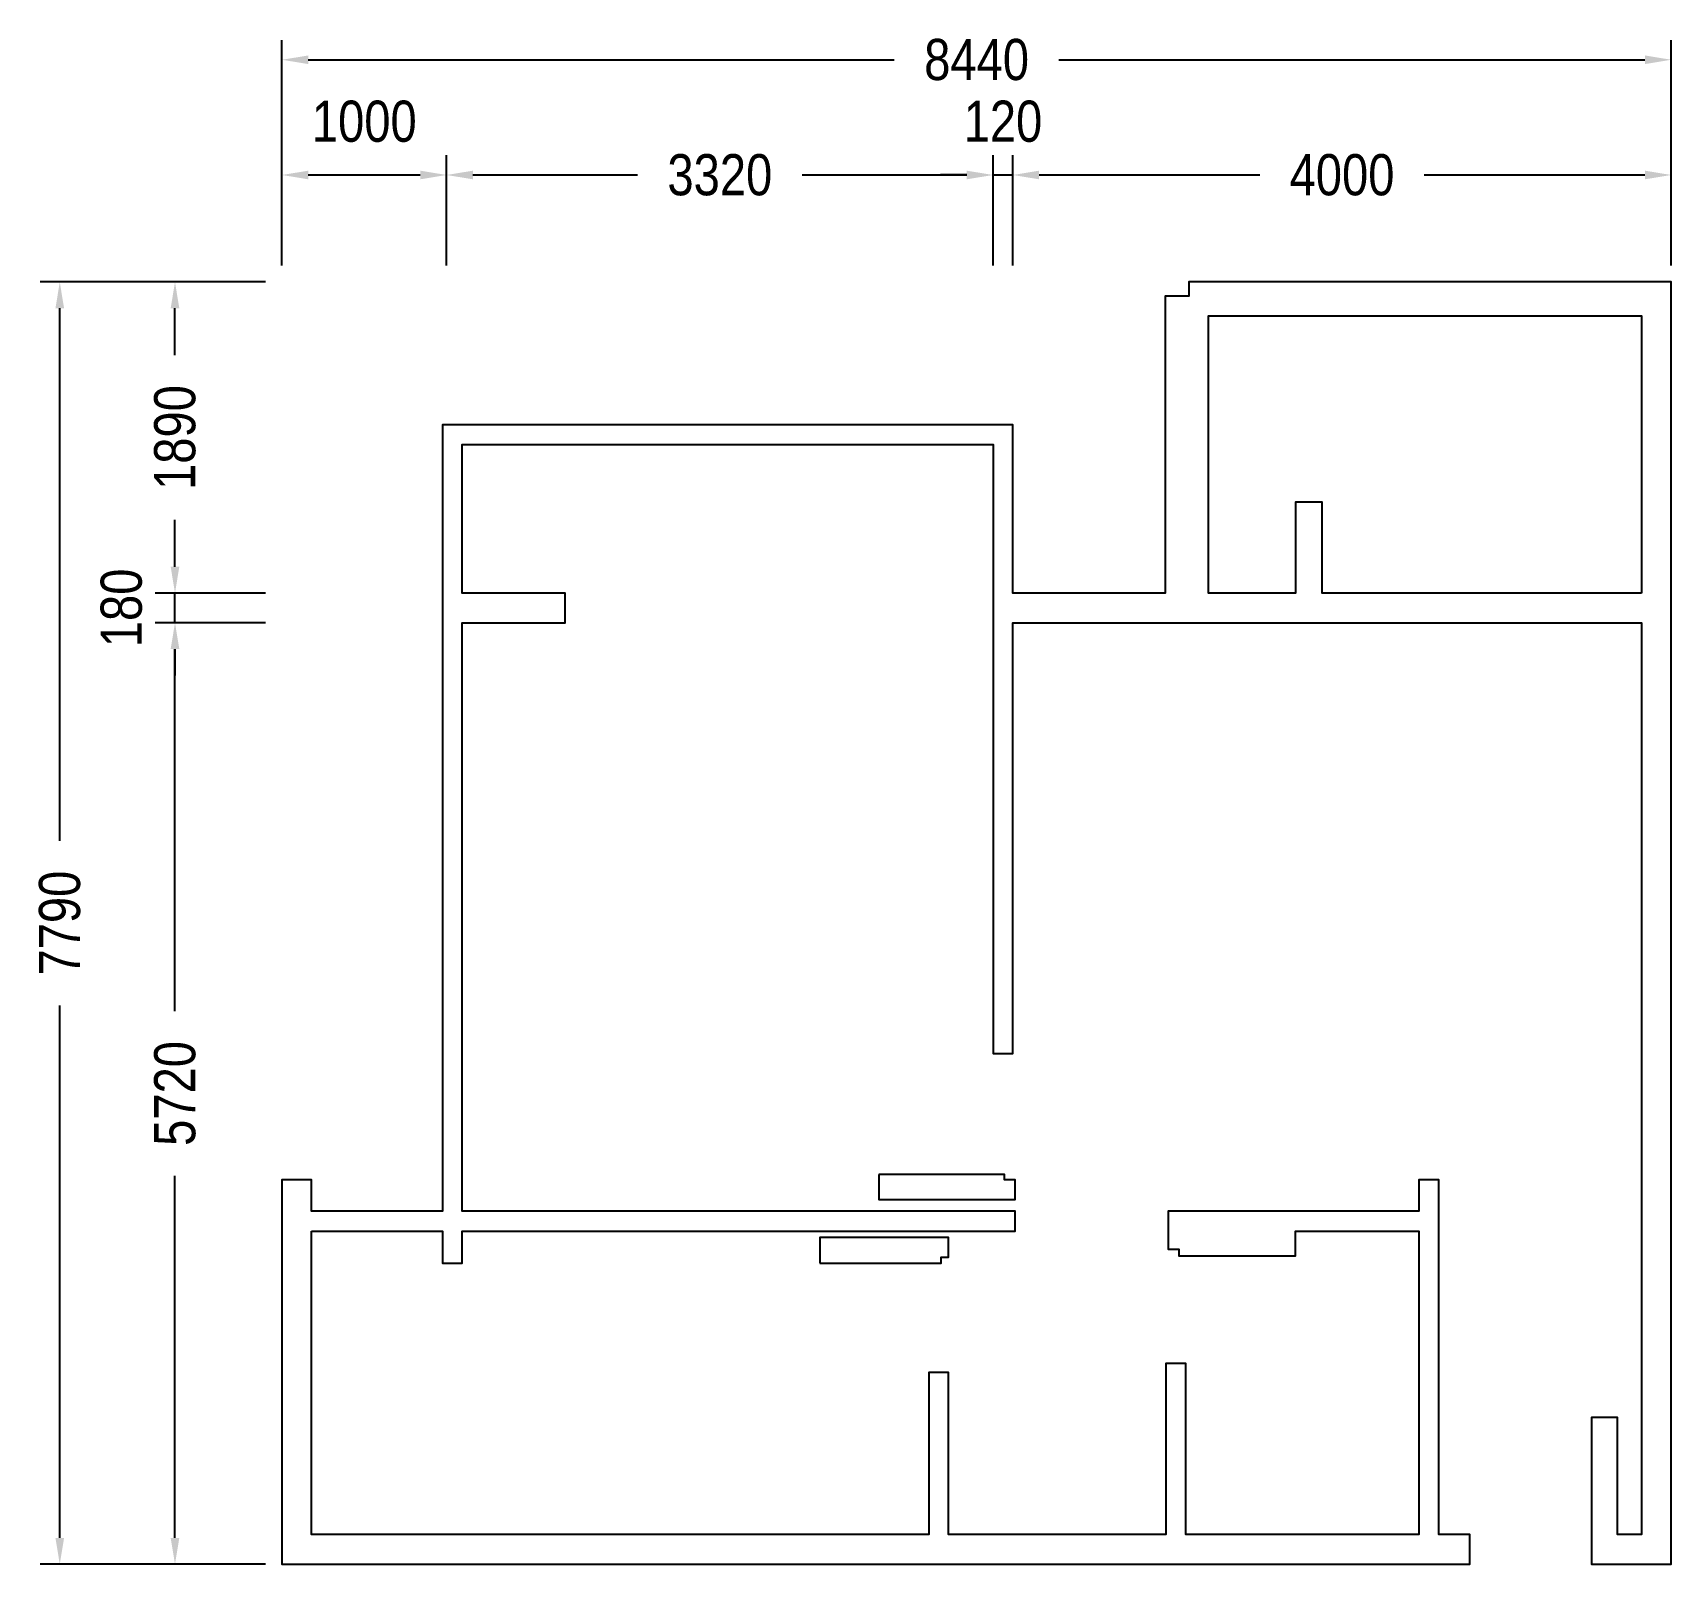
# Model space of a CAD drawing. Header units: millimetres. Extents: x -1514 to 8440, y 0 to 9304.
import ezdxf

# ---------------------------------------------------------------- set-up
doc = ezdxf.new("R2010")
doc.units = ezdxf.units.MM
doc.layers.add('DIMENSIONS', color=1, linetype='CONTINUOUS')
doc.layers.add('WALLS', color=7, linetype='CONTINUOUS')
doc.styles.add('OpenSansCondensed-Light', font='OpenSansCondensed-Light.ttf')
doc.dimstyles.new('FP-DIM', dxfattribs={"dimtxt": 250, "dimasz": 160, "dimexe": 120, "dimexo": 100, "dimgap": 80, "dimtad": 1, "dimdec": 0, "dimcen": 2.5, "dimclrd": 1, "dimclre": 1, "dimclrt": 1, "dimazin": 3, "dimtfac": 1, "dimtmove": 0, "dimatfit": 3})

# ---------------------------------------------------------------- blocks, each defined once
blk = doc.blocks.new('_CLOSEDFILLED')
at = {"color": 0, "linetype": 'BYBLOCK'}
blk.add_solid([(-1, 0.164), (0, 0), (-1, -0.164)], dxfattribs=at)
blk = doc.blocks.new('*D1')
at = {"color": 1}
for p, q in [((0, 7890), (0, 8560)), ((1000, 7890), (1000, 8560)), ((160, 8440), (840, 8440))]:
    blk.add_line(p, q, dxfattribs=at)
at = {"layer": 'Defpoints'}
for p in [(0, 8440), (0, 7790), (1000, 7790)]:
    blk.add_point(p, dxfattribs=at)
at = {"layer": 'DIMENSIONS', "color": 1, "xscale": 160, "yscale": 160, "rotation": 180}
blk.add_blockref('_CLOSEDFILLED', (0, 8440), dxfattribs=at)
at = {"layer": 'DIMENSIONS', "color": 1, "xscale": 160, "yscale": 160}
blk.add_blockref('_CLOSEDFILLED', (1000, 8440), dxfattribs=at)
at = {"layer": 'DIMENSIONS', "color": 1, "insert": (500, 8765), "char_height": 250, "attachment_point": 5, "style": 'OpenSansCondensed-Light'}
blk.add_mtext('1000', dxfattribs=at)
blk = doc.blocks.new('*D2')
at = {"color": 1}
for p, q in [((1000, 7890), (1000, 8560)), ((4320, 7890), (4320, 8560)), ((1160, 8440), (2160, 8440)), ((3160, 8440), (4160, 8440))]:
    blk.add_line(p, q, dxfattribs=at)
at = {"layer": 'Defpoints'}
for p in [(1000, 8440), (1000, 7790), (4320, 7790)]:
    blk.add_point(p, dxfattribs=at)
at = {"layer": 'DIMENSIONS', "color": 1, "xscale": 160, "yscale": 160, "rotation": 180}
blk.add_blockref('_CLOSEDFILLED', (1000, 8440), dxfattribs=at)
at = {"layer": 'DIMENSIONS', "color": 1, "xscale": 160, "yscale": 160}
blk.add_blockref('_CLOSEDFILLED', (4320, 8440), dxfattribs=at)
at = {"layer": 'DIMENSIONS', "color": 1, "insert": (2660, 8440), "char_height": 250, "attachment_point": 5, "style": 'OpenSansCondensed-Light'}
blk.add_mtext('3320', dxfattribs=at)
blk = doc.blocks.new('*D4')
at = {"color": 1}
for p, q in [((4440, 7890), (4440, 8560)), ((8440, 7890), (8440, 8560)), ((4600, 8440), (5940, 8440)), ((6940, 8440), (8280, 8440))]:
    blk.add_line(p, q, dxfattribs=at)
at = {"layer": 'Defpoints'}
for p in [(4440, 8440), (4440, 7790), (8440, 7790)]:
    blk.add_point(p, dxfattribs=at)
at = {"layer": 'DIMENSIONS', "color": 1, "xscale": 160, "yscale": 160, "rotation": 180}
blk.add_blockref('_CLOSEDFILLED', (4440, 8440), dxfattribs=at)
at = {"layer": 'DIMENSIONS', "color": 1, "xscale": 160, "yscale": 160}
blk.add_blockref('_CLOSEDFILLED', (8440, 8440), dxfattribs=at)
at = {"layer": 'DIMENSIONS', "color": 1, "insert": (6440, 8440), "char_height": 250, "attachment_point": 5, "style": 'OpenSansCondensed-Light'}
blk.add_mtext('4000', dxfattribs=at)
blk = doc.blocks.new('*D5')
at = {"color": 1}
for p, q in [((0, 7890), (0, 9260)), ((8440, 7890), (8440, 9260)), ((160, 9140), (3720, 9140)), ((4720, 9140), (8280, 9140))]:
    blk.add_line(p, q, dxfattribs=at)
at = {"layer": 'Defpoints'}
for p in [(0, 9140), (0, 7790), (8440, 7790)]:
    blk.add_point(p, dxfattribs=at)
at = {"layer": 'DIMENSIONS', "color": 1, "xscale": 160, "yscale": 160, "rotation": 180}
blk.add_blockref('_CLOSEDFILLED', (0, 9140), dxfattribs=at)
at = {"layer": 'DIMENSIONS', "color": 1, "xscale": 160, "yscale": 160}
blk.add_blockref('_CLOSEDFILLED', (8440, 9140), dxfattribs=at)
at = {"layer": 'DIMENSIONS', "color": 1, "insert": (4220, 9140), "char_height": 250, "attachment_point": 5, "style": 'OpenSansCondensed-Light'}
blk.add_mtext('8440', dxfattribs=at)
blk = doc.blocks.new('*D6')
at = {"color": 1}
for p, q in [((-100, 5720), (-770, 5720)), ((-650, 3360), (-650, 5560)), ((-650, 160), (-650, 2360)), ((-100, 0), (-770, 0))]:
    blk.add_line(p, q, dxfattribs=at)
at = {"layer": 'Defpoints'}
for p in [(0, 5720), (-650, 0), (0, 0)]:
    blk.add_point(p, dxfattribs=at)
at = {"layer": 'DIMENSIONS', "color": 1, "xscale": 160, "yscale": 160}
for p, rotation in [((-650, 5720), 90), ((-650, 0), 270)]:
    blk.add_blockref('_CLOSEDFILLED', p, dxfattribs=dict(at, rotation=rotation))
at = {"layer": 'DIMENSIONS', "color": 1, "insert": (-650, 2860), "char_height": 250, "attachment_point": 5, "rotation": 90, "style": 'OpenSansCondensed-Light'}
blk.add_mtext('5720', dxfattribs=at)
blk = doc.blocks.new('*D8')
at = {"color": 1}
for p, q in [((-100, 7790), (-770, 7790)), ((-650, 7345), (-650, 7630)), ((-650, 6060), (-650, 6345)), ((-100, 5900), (-770, 5900))]:
    blk.add_line(p, q, dxfattribs=at)
at = {"layer": 'Defpoints'}
for p in [(0, 7790), (-650, 5900), (0, 5900)]:
    blk.add_point(p, dxfattribs=at)
at = {"layer": 'DIMENSIONS', "color": 1, "xscale": 160, "yscale": 160}
for p, rotation in [((-650, 7790), 90), ((-650, 5900), 270)]:
    blk.add_blockref('_CLOSEDFILLED', p, dxfattribs=dict(at, rotation=rotation))
at = {"layer": 'DIMENSIONS', "color": 1, "insert": (-650, 6845), "char_height": 250, "attachment_point": 5, "rotation": 90, "style": 'OpenSansCondensed-Light'}
blk.add_mtext('1890', dxfattribs=at)
blk = doc.blocks.new('*D9')
at = {"color": 1}
for p, q in [((-100, 7790), (-1470, 7790)), ((-1350, 4395), (-1350, 7630)), ((-1350, 160), (-1350, 3395)), ((-100, 0), (-1470, 0))]:
    blk.add_line(p, q, dxfattribs=at)
at = {"layer": 'Defpoints'}
for p in [(0, 7790), (-1350, 0), (0, 0)]:
    blk.add_point(p, dxfattribs=at)
at = {"layer": 'DIMENSIONS', "color": 1, "xscale": 160, "yscale": 160}
for p, rotation in [((-1350, 7790), 90), ((-1350, 0), 270)]:
    blk.add_blockref('_CLOSEDFILLED', p, dxfattribs=dict(at, rotation=rotation))
at = {"layer": 'DIMENSIONS', "color": 1, "insert": (-1350, 3895), "char_height": 250, "attachment_point": 5, "rotation": 90, "style": 'OpenSansCondensed-Light'}
blk.add_mtext('7790', dxfattribs=at)

msp = doc.modelspace()

# ---------------------------------------------------------------- linework, layer by layer
at = {"layer": 'WALLS'}
for points in [[(180, 2024.007), (975.441, 2024.007), (975.441, 1828.347), (1095.441, 1828.347), (1095.441, 2024.007), (4454.7, 2024.007), (4454.7, 2144.007), (1095.441, 2144.007), (1095.441, 5720), (1721.134, 5720), (1721.134, 5900), (1095.441, 5900), (1095.441, 6801.752), (4320, 6801.752), (4320, 3103.259), (4440, 3103.259), (4440, 5720), (8260, 5720), (8260, 180), (8113.435, 180), (8113.435, 891.846), (7956.619, 891.846), (7956.619, 0), (8440, 0), (8440, 7790), (5508.375, 7790), (5508.375, 7704.393), (5365.714, 7704.393), (5365.714, 5900), (4440, 5900), (4440, 6921.752), (975.441, 6921.752), (975.441, 2144.007), (180, 2144.007), (180, 2335.117), (0, 2335.117), (0, 0), (7215.878, 0), (7215.878, 180), (7027.371, 180), (7027.371, 2335.117), (6907.371, 2335.117), (6907.371, 2144.007), (5384.297, 2144.007), (5384.297, 1914.801), (5448.724, 1914.801), (5448.724, 1873.85), (6157.426, 1873.85), (6157.426, 2024.007), (6907.371, 2024.007), (6907.371, 180), (5490.316, 180), (5490.316, 1219.463), (5370.316, 1219.463), (5370.316, 180), (4049.901, 180), (4049.901, 1164.86), (3929.901, 1164.86), (3929.901, 180), (180, 180)], [(8260, 5900), (6318.67, 5900), (6318.67, 6452.231), (6157.252, 6452.231), (6157.252, 5900), (5628.375, 5900), (5628.375, 7584.393), (8260, 7584.393)], [(3626.347, 2366.968), (3626.347, 2215.117), (4454.7, 2215.117), (4454.7, 2335.117), (4390.273, 2335.117), (4390.273, 2366.968)], [(3267.394, 1828.347), (4003.708, 1828.347), (4003.708, 1864.749), (4049.727, 1864.749), (4049.727, 1984.749), (3267.394, 1984.749)]]:
    msp.add_lwpolyline(points, close=True, dxfattribs=at)

# ---------------------------------------------------------------- dimensions: what is measured, and where the dimension line sits
at = {"layer": 'DIMENSIONS'}
for base, p1, p2, picture, middle in [((0, 9140), (0, 7790), (8440, 7790), '*D5', (4220, 9140)), ((0, 8440), (0, 7790), (1000, 7790), '*D1', (500, 8765)), ((1000, 8440), (1000, 7790), (4320, 7790), '*D2', (2660, 8440)), ((4440, 8440), (4440, 7790), (8440, 7790), '*D4', (6440, 8440))]:
    dim = msp.add_linear_dim(base=base, p1=p1, p2=p2, dimstyle='FP-DIM', dxfattribs=at)
    dim.commit()
    dim.dimension.update_dxf_attribs({"geometry": picture, "text_midpoint": middle})
msp.add_linear_dim(base=(4320, 8440), p1=(4320, 7790), p2=(4440, 7790), dimstyle='FP-DIM', dxfattribs=at).render()
for base, p1, p2, picture, middle in [((-1350, 0), (0, 0), (0, 7790), '*D9', (-1350, 3895)), ((-650, 5900), (0, 5900), (0, 7790), '*D8', (-650, 6845)), ((-650, 0), (0, 0), (0, 5720), '*D6', (-650, 2860))]:
    dim = msp.add_linear_dim(base=base, p1=p1, p2=p2, angle=90, dimstyle='FP-DIM', dxfattribs=at)
    dim.commit()
    dim.dimension.update_dxf_attribs({"geometry": picture, "text_midpoint": middle})
msp.add_linear_dim(base=(-650, 5720), p1=(0, 5720), p2=(0, 5900), angle=90, dimstyle='FP-DIM', dxfattribs=at).render()

doc.saveas('drawing.dxf')
